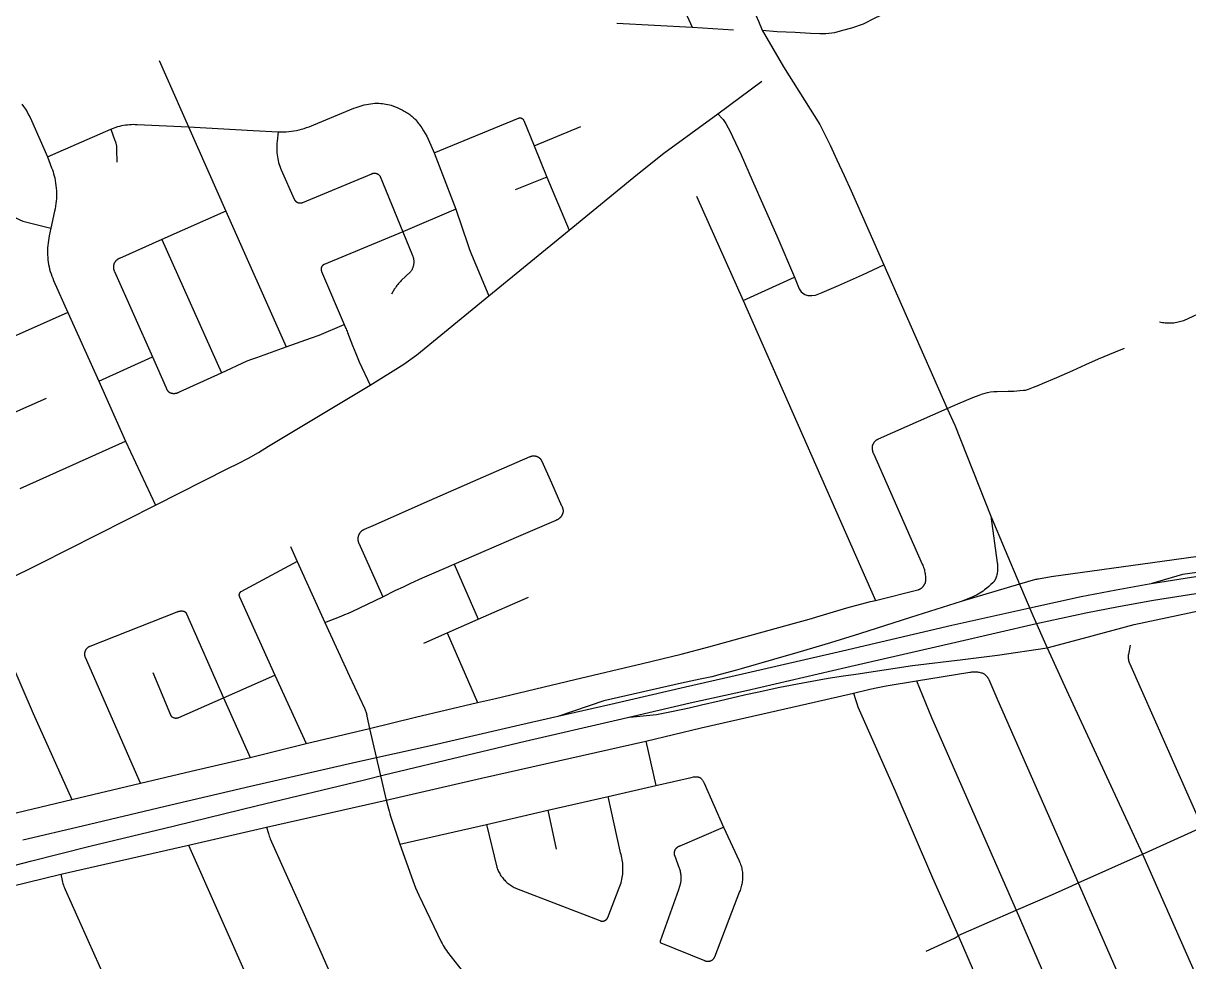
# Model space of a CAD drawing. Header units: inches. Extents: x 326453 to 344102, y 4677180 to 4689621.
# Drawn here: x 335194 to 336773, y 4682680 to 4683951 of the extents above; entities that cross this region are included whole.
import ezdxf

# ---------------------------------------------------------------- set-up
doc = ezdxf.new("R2010")
doc.units = ezdxf.units.IN
doc.header["$MEASUREMENT"] = 0
doc.layers.add('Street_Centreline', color=7, linetype='Continuous')

msp = doc.modelspace()

# ---------------------------------------------------------------- linework, layer by layer
at = {"layer": 'Street_Centreline'}
for p, q in [((335983.1556, 4684206.4781), (336100.2711, 4683945.4986)), ((335997.971, 4683950.8695), (336100.2711, 4683945.4986)), ((336100.2711, 4683945.4986), (336155.922, 4683942.0527)), ((335378.0851, 4683900.2578), (335417.796, 4683810.4344)), ((336134.7537, 4683828.0916), (336194.4221, 4683872.3456)), ((335417.796, 4683810.4344), (335468.5328, 4683696.502)), ((335886.2664, 4683784.8003), (335949.4045, 4683810.9167)), ((335227.0364, 4683769.734), (335312.8532, 4683807.3196)), ((335886.2664, 4683784.8002), (335903.2468, 4683742.542)), ((335750.7113, 4683775.1069), (335780.1426, 4683698.8594)), ((335903.2468, 4683742.542), (335860.3217, 4683725.0235)), ((335903.2468, 4683742.542), (335933.4671, 4683670.4949)), ((336105.7954, 4683716.8472), (336169.1775, 4683575.3834)), ((335780.1426, 4683698.8594), (335708.274, 4683668.5364)), ((335468.5328, 4683696.502), (335381.6872, 4683657.7282)), ((335468.5328, 4683696.502), (335550.4528, 4683512.5464)), ((335824.6214, 4683581.7818), (335933.4671, 4683670.4949)), ((335381.6872, 4683657.7282), (335462.548, 4683477.5234)), ((336359.8106, 4683623.6152), (336445.2379, 4683429.2257)), ((336169.1775, 4683575.3834), (336238.8908, 4683606.9032)), ((336169.1775, 4683575.3834), (336348.359, 4683169.2124)), ((335254.6664, 4683559.2028), (335296.4264, 4683466.1016)), ((335296.4264, 4683466.1016), (335369.4108, 4683498.8388)), ((335296.4264, 4683466.1016), (335332.7888, 4683385.0344)), ((335150.5232, 4683410.028), (335225.5024, 4683443.0272)), ((335190.254, 4683320.76), (335332.7888, 4683385.0344)), ((335332.7888, 4683385.0344), (335373.1353, 4683298.2764)), ((335556.2436, 4683242.3904), (335565.3908, 4683221.948)), ((335565.3908, 4683221.948), (335602.5245, 4683139.1317)), ((335777.6728, 4683218.3135), (335810.3349, 4683143.6757)), ((336543.5262, 4683191.2154), (336464.6088, 4683167.7752)), ((335810.3349, 4683143.6757), (335878.4733, 4683173.4936)), ((335768.1933, 4683125.2342), (335810.3349, 4683143.6757)), ((335736.7866, 4683111.4162), (335768.1933, 4683125.2342)), ((335768.1933, 4683125.2342), (335809.5193, 4683030.7982)), ((335465.604, 4683037.4144), (335534.814, 4683067.7928)), ((335534.814, 4683067.7928), (335577.3697, 4682975.2142)), ((335465.604, 4683037.4144), (335501.6447, 4682956.6385)), ((335577.3697, 4682975.2142), (335663.2497, 4682995.856)), ((335663.2497, 4682995.856), (335685.8609, 4682898.8644)), ((335501.6447, 4682956.6385), (335577.3697, 4682975.2142)), ((336037.3988, 4682978.7607), (336050.9244, 4682918.47)), ((335259.7988, 4682899.6218), (335353.0734, 4682921.8964)), ((335986.1936, 4682903.7696), (336050.9244, 4682918.47)), ((335523.7001, 4682861.9516), (335685.8609, 4682898.8644)), ((335904.4216, 4682885.1992), (335986.1936, 4682903.7696)), ((335821.7898, 4682865.8026), (335904.4216, 4682885.1992)), ((335904.4216, 4682885.1992), (335915.7195, 4682832.4314)), ((335418.1922, 4682837.9267), (335523.7001, 4682861.9516)), ((335704.1387, 4682839.1749), (335821.7898, 4682865.8026)), ((336709.8506, 4682825.5854), (336790.7626, 4682861.9171)), ((335245.0413, 4682798.2839), (335418.1922, 4682837.9267)), ((335418.1922, 4682837.9267), (335529.1134, 4682587.8512)), ((336622.7996, 4682786.7001), (336709.8506, 4682825.5854)), ((336709.8506, 4682825.5854), (336815.8379, 4682585.8239)), ((336622.7996, 4682786.7001), (336728.0998, 4682546.4713)), ((336460.2568, 4682715.4224), (336538.6799, 4682749.485)), ((336538.6799, 4682749.485), (336644.0211, 4682508.2343))]:
    msp.add_line(p, q, dxfattribs=at)
for points in [[(336064.6972, 4684243.0951), (336125.9775, 4684107.9298), (336135.993, 4684083.083), (336150.6699, 4684046.8954), (336170.1759, 4683998.146), (336189.7725, 4683953.3965), (336194.9745, 4683941.5199)], [(336194.9745, 4683941.5199), (336215.1876, 4683939.6996), (336239.7305, 4683938.7868), (336260.3075, 4683937.3171), (336273.1456, 4683937.0441), (336281.1046, 4683937.041), (336293.3053, 4683938.4973), (336304.3166, 4683941.3529), (336316.1865, 4683944.3988), (336332.0768, 4683950.0731), (336348.048, 4683958.2054), (336373.4189, 4683969.993), (336449.2749, 4684007.5813)], [(336194.9745, 4683941.5199), (336223.6882, 4683891.7555), (336272.7846, 4683813.7227), (336287.1668, 4683785.6145), (336296.2378, 4683765.6939), (336306.0832, 4683744.6395), (336315.2183, 4683724.0333), (336359.8106, 4683623.6152)], [(335192.1444, 4683841.3249), (335194.6705, 4683837.8559), (335197.0748, 4683834.3014), (335199.3546, 4683830.6658), (335201.5071, 4683826.9534), (335203.5297, 4683823.1686), (335205.4199, 4683819.3161), (335227.0364, 4683769.734)], [(335539.6156, 4683803.7344), (335543.1599, 4683803.6423), (335546.7053, 4683803.6728), (335550.2475, 4683803.8256), (335553.7823, 4683804.1008), (335557.3056, 4683804.4978), (335560.813, 4683805.0163), (335564.3004, 4683805.6557), (335567.7636, 4683806.4151), (335571.1985, 4683807.2937), (335574.6011, 4683808.2904), (335577.9672, 4683809.404), (335581.2928, 4683810.6333), (335584.5739, 4683811.9766), (335587.8068, 4683813.4325), (335642.1439, 4683835.644), (335644.8624, 4683836.7438), (335647.6159, 4683837.7529), (335650.4013, 4683838.6701), (335653.2157, 4683839.4944), (335656.0557, 4683840.225), (335658.9185, 4683840.861), (335661.8008, 4683841.4018), (335664.6994, 4683841.8467), (335667.6112, 4683842.1952), (335670.5329, 4683842.447), (335673.4613, 4683842.6018), (335675.8694, 4683842.4993), (335678.2731, 4683842.3204), (335680.6698, 4683842.0653), (335683.0573, 4683841.7342), (335685.433, 4683841.3275), (335687.7946, 4683840.8456), (335690.1397, 4683840.2889), (335692.466, 4683839.6581), (335695.5087, 4683838.6021), (335698.5161, 4683837.4494), (335701.4851, 4683836.2013), (335704.4128, 4683834.8591), (335707.2962, 4683833.4239), (335710.1322, 4683831.8975), (335711.7308, 4683831.0497), (335713.3001, 4683830.1488), (335714.8383, 4683829.1958), (335716.3437, 4683828.1919), (335717.8147, 4683827.138), (335719.2495, 4683826.0355), (335720.6466, 4683824.8855), (335722.0043, 4683823.6894), (335723.3212, 4683822.4484), (335724.5958, 4683821.164), (335725.8267, 4683819.8376), (335727.0124, 4683818.4708), (335728.1517, 4683817.0649), (335729.2432, 4683815.6217), (335730.2858, 4683814.1428), (335731.2782, 4683812.6297), (335733.7944, 4683809.0198), (335736.1876, 4683805.3272), (335738.4551, 4683801.5561), (335740.5944, 4683797.7108), (335742.6029, 4683793.7957), (335744.4784, 4683789.8151), (335746.2189, 4683785.7736), (335750.7113, 4683775.1069)], [(335933.4671, 4683670.4949), (336026.097, 4683746.2122), (336061.8542, 4683774.6759), (336134.7537, 4683828.0916)], [(336134.7537, 4683828.0916), (336140.8509, 4683821.5985), (336141.8843, 4683820.3045), (336142.879, 4683818.9805), (336143.8342, 4683817.6277), (336144.7489, 4683816.2473), (336145.6225, 4683814.8404), (336148.8811, 4683809.1939), (336151.9399, 4683803.4367), (336154.7953, 4683797.576), (336166.4594, 4683772.5312), (336181.3533, 4683738.2497), (336214.9198, 4683662.7441), (336238.8908, 4683606.9032)], [(335312.8532, 4683807.3196), (335322.5349, 4683810.8866), (335325.0687, 4683811.57), (335327.6241, 4683812.1672), (335330.1983, 4683812.6777), (335332.7882, 4683813.1008), (335335.391, 4683813.436), (335338.0037, 4683813.683), (335340.6232, 4683813.8414), (335343.2466, 4683813.911), (335345.8708, 4683813.8919), (335348.4929, 4683813.784), (335417.796, 4683810.4344)], [(335417.796, 4683810.4344), (335505.4706, 4683805.5242), (335539.6156, 4683803.7344)], [(335750.7113, 4683775.1069), (335864.799, 4683822.1982), (335864.9695, 4683822.2696), (335865.1423, 4683822.3351), (335865.3173, 4683822.3946), (335865.4942, 4683822.4481), (335865.6728, 4683822.4955), (335865.853, 4683822.5367), (335866.0345, 4683822.5717), (335866.217, 4683822.6005), (335866.4005, 4683822.623), (335866.5846, 4683822.6391), (335866.7691, 4683822.649), (335866.9539, 4683822.6524), (335867.1387, 4683822.6496), (335867.3233, 4683822.6404), (335867.5075, 4683822.6248), (335867.691, 4683822.603), (335867.8737, 4683822.5748), (335868.0552, 4683822.5404), (335868.2355, 4683822.4998), (335868.4143, 4683822.453), (335868.5914, 4683822.4001), (335868.7666, 4683822.3411), (335868.9396, 4683822.2762), (335869.1103, 4683822.2054), (335869.2785, 4683822.1287), (335869.4439, 4683822.0463), (335869.6064, 4683821.9583), (335869.7658, 4683821.8647), (335869.9219, 4683821.7658), (335870.0745, 4683821.6615), (335870.2234, 4683821.552), (335870.3685, 4683821.4375), (335870.5096, 4683821.3181), (335870.6465, 4683821.1939), (335870.779, 4683821.0651), (335870.907, 4683820.9318), (335871.0304, 4683820.7942), (335871.149, 4683820.6525), (335871.2626, 4683820.5067), (335871.3712, 4683820.3571), (335871.4745, 4683820.2039), (335871.5726, 4683820.0472), (335871.6652, 4683819.8873), (335871.7522, 4683819.7243), (335871.8336, 4683819.5583), (335871.9093, 4683819.3897), (335871.9791, 4683819.2186), (335872.043, 4683819.0452), (335886.2664, 4683784.8003)], [(335312.8532, 4683807.3196), (335318.3766, 4683792.1161), (335318.7154, 4683791.2835), (335319.0266, 4683790.4403), (335319.3098, 4683789.5872), (335319.5649, 4683788.7254), (335319.7915, 4683787.8555), (335319.9893, 4683786.9788), (335320.1582, 4683786.0959), (335320.298, 4683785.208), (335320.4084, 4683784.316), (335320.4895, 4683783.4208), (335320.5411, 4683782.5235), (335320.5631, 4683781.6249), (335320.5555, 4683780.7261), (335320.5184, 4683779.8281), (335320.8968, 4683762.5116)], [(335539.6156, 4683803.7344), (335538.0838, 4683790.9016), (335537.8171, 4683788.2852), (335537.6403, 4683785.6613), (335537.5539, 4683783.0328), (335537.5578, 4683780.4029), (335537.6521, 4683777.7747), (335537.8367, 4683775.1513), (335538.1113, 4683772.5358), (335538.4756, 4683769.9313), (335538.9292, 4683767.3408), (335539.4715, 4683764.7674), (335540.1019, 4683762.2142), (335540.8197, 4683759.6842), (335541.6241, 4683757.1803), (335542.514, 4683754.7055), (335543.4884, 4683752.2628), (335561.0037, 4683712.7742), (335561.1347, 4683712.4921), (335561.2753, 4683712.2147), (335561.4255, 4683711.9423), (335561.5849, 4683711.6752), (335561.7535, 4683711.4138), (335561.931, 4683711.1583), (335562.1172, 4683710.9092), (335562.3119, 4683710.6666), (335562.5148, 4683710.4308), (335562.7257, 4683710.2022), (335562.9445, 4683709.981), (335563.1707, 4683709.7675), (335563.4041, 4683709.5619), (335563.6445, 4683709.3645), (335563.8915, 4683709.1755), (335564.145, 4683708.9952), (335564.4044, 4683708.8237), (335564.6697, 4683708.6612), (335564.9404, 4683708.508), (335565.2162, 4683708.3642), (335565.4969, 4683708.23), (335565.782, 4683708.1056), (335566.0712, 4683707.9911), (335566.3641, 4683707.8866), (335566.6606, 4683707.7923), (335566.9601, 4683707.7083), (335567.2623, 4683707.6347), (335567.5668, 4683707.5715), (335567.8734, 4683707.5189), (335568.1816, 4683707.4768), (335568.4911, 4683707.4455), (335568.8014, 4683707.4248), (335569.1123, 4683707.4149), (335569.4234, 4683707.4156), (335569.7342, 4683707.4271), (335570.0445, 4683707.4494), (335570.3538, 4683707.4823), (335570.6618, 4683707.5258), (335570.9681, 4683707.58), (335571.2724, 4683707.6447), (335571.5742, 4683707.7198), (335571.8733, 4683707.8054), (335572.1692, 4683707.9011), (335572.4617, 4683708.0071), (335572.7503, 4683708.123), (335666.2136, 4683747.0549), (335666.5161, 4683747.1748), (335666.8226, 4683747.284), (335667.1327, 4683747.3824), (335667.446, 4683747.4699), (335667.7622, 4683747.5464), (335668.0809, 4683747.6118), (335668.4017, 4683747.666), (335668.7242, 4683747.709), (335669.048, 4683747.7406), (335669.3727, 4683747.761), (335669.6979, 4683747.7699), (335670.0233, 4683747.7675), (335670.3483, 4683747.7538), (335670.6727, 4683747.7286), (335670.996, 4683747.6922), (335671.3178, 4683747.6445), (335671.6378, 4683747.5855), (335671.9555, 4683747.5154), (335672.2705, 4683747.4343), (335672.5825, 4683747.3421), (335672.8912, 4683747.2392), (335673.196, 4683747.1255), (335673.4966, 4683747.0012), (335673.7928, 4683746.8665), (335674.084, 4683746.7215), (335674.37, 4683746.5664), (335674.6504, 4683746.4014), (335674.9249, 4683746.2267), (335675.1931, 4683746.0426), (335675.4547, 4683745.8491), (335675.7094, 4683745.6467), (335675.9568, 4683745.4354), (335676.1967, 4683745.2157), (335676.4288, 4683744.9877), (335676.6528, 4683744.7517), (335676.8683, 4683744.508), (335677.0753, 4683744.257), (335677.2733, 4683743.9988), (335677.4622, 4683743.7339), (335677.6417, 4683743.4626), (335708.274, 4683668.5364)], [(335227.0364, 4683769.734), (335232.7055, 4683755.0018), (335233.6922, 4683752.3145), (335234.5954, 4683749.598), (335235.4143, 4683746.8549), (335236.1481, 4683744.0877), (335236.796, 4683741.2993), (335237.4784, 4683737.8693), (335238.0476, 4683734.4186), (335238.5027, 4683730.9511), (335238.8435, 4683727.4705), (335239.0695, 4683723.9806), (335239.1804, 4683720.4851), (335239.1762, 4683716.9879), (335239.0568, 4683713.4927), (335238.8224, 4683710.0033), (335238.4732, 4683706.5235), (335238.0096, 4683703.0571), (335237.4322, 4683699.6079), (335236.7414, 4683696.1795), (335231.6771, 4683673.4407)], [(335780.1426, 4683698.8594), (335796.2377, 4683651.1747), (335798.6971, 4683644.4215), (335801.3152, 4683637.7283), (335824.6214, 4683581.7818)], [(335175.7316, 4683693.1234), (335183.6839, 4683687.5209), (335185.3073, 4683686.6084), (335186.9604, 4683685.7509), (335188.6413, 4683684.9492), (335190.3481, 4683684.2044), (335192.079, 4683683.5173), (335193.8319, 4683682.8885), (335195.605, 4683682.3189), (335197.3961, 4683681.8091), (335199.2033, 4683681.3596), (335201.0246, 4683680.971), (335202.8579, 4683680.6436), (335231.6771, 4683673.4407)], [(335231.6771, 4683673.4407), (335229.4503, 4683662.7938), (335228.7761, 4683659.6198), (335228.2105, 4683656.4247), (335227.754, 4683653.2121), (335227.4072, 4683649.9858), (335227.1705, 4683646.7496), (335227.0442, 4683643.5073), (335227.0284, 4683640.2625), (335227.1231, 4683637.019), (335227.3283, 4683633.7807), (335227.6437, 4683630.5512), (335228.0689, 4683627.3344), (335228.6034, 4683624.1338), (335229.2466, 4683620.9534), (335229.9978, 4683617.7967), (335230.856, 4683614.6674), (335231.8204, 4683611.5692), (335232.8897, 4683608.5056), (335234.0628, 4683605.4803), (335235.3382, 4683602.4966), (335254.6664, 4683559.2028)], [(335708.274, 4683668.5364), (335601.7365, 4683624.0981), (335601.5197, 4683624.0032), (335601.3063, 4683623.9009), (335601.0967, 4683623.7912), (335600.8909, 4683623.6742), (335600.6894, 4683623.5503), (335600.4923, 4683623.4193), (335600.2998, 4683623.2817), (335600.1123, 4683623.1374), (335599.9298, 4683622.9867), (335599.7527, 4683622.8297), (335599.5812, 4683622.6667), (335599.4154, 4683622.4978), (335599.2556, 4683622.3233), (335599.102, 4683622.1433), (335598.9547, 4683621.9581), (335598.8139, 4683621.7679), (335598.6799, 4683621.5729), (335598.5526, 4683621.3734), (335598.4324, 4683621.1695), (335598.3193, 4683620.9617), (335598.2136, 4683620.75), (335598.1152, 4683620.5348), (335598.0244, 4683620.3163), (335597.9412, 4683620.0947), (335597.8658, 4683619.8704), (335597.7982, 4683619.6437), (335597.7385, 4683619.4147), (335597.6868, 4683619.1838), (335597.6431, 4683618.9512), (335597.6076, 4683618.7172), (335597.5802, 4683618.4822), (335597.561, 4683618.2463), (335597.55, 4683618.01), (335597.5472, 4683617.7733), (335597.5526, 4683617.5368), (335597.5663, 4683617.3005), (335597.5881, 4683617.0649), (335597.6181, 4683616.8302), (335597.6563, 4683616.5966), (335597.7025, 4683616.3646), (335597.7568, 4683616.1342), (335597.819, 4683615.9059), (335597.8892, 4683615.6799), (335597.9671, 4683615.4565), (335598.0528, 4683615.2359), (335598.146, 4683615.0184), (335598.2468, 4683614.8043), (335598.3549, 4683614.5938), (335628.9056, 4683542.8088)], [(335708.274, 4683668.5364), (335721.3742, 4683636.3351), (335721.6659, 4683635.5807), (335721.9312, 4683634.8165), (335722.1698, 4683634.0437), (335722.3814, 4683633.2629), (335722.5657, 4683632.4753), (335722.7225, 4683631.6818), (335722.8516, 4683630.8833), (335722.9528, 4683630.0808), (335723.0261, 4683629.2753), (335723.0713, 4683628.4677), (335723.0884, 4683627.659), (335723.0774, 4683626.8502), (335723.0383, 4683626.0422), (335722.9711, 4683625.2362), (335722.8759, 4683624.4329), (335722.7528, 4683623.6335), (335722.602, 4683622.8388), (335722.4237, 4683622.0498), (335722.218, 4683621.2675), (335721.9852, 4683620.4929), (335721.7257, 4683619.7268), (335721.4396, 4683618.9702), (335721.1274, 4683618.224), (335720.7895, 4683617.4891), (335720.4262, 4683616.7664), (335720.038, 4683616.0568), (335719.6254, 4683615.3611), (335719.1888, 4683614.6801), (335718.7288, 4683614.0148), (335706.2165, 4683602.2945), (335704.9227, 4683601.0397), (335703.6733, 4683599.7407), (335702.4698, 4683598.399), (335701.3137, 4683597.0163), (335700.2063, 4683595.5943), (335699.149, 4683594.1346), (335698.1431, 4683592.6391), (335697.1898, 4683591.1094), (335692.7172, 4683583.7624)], [(335381.6872, 4683657.7282), (335324.6595, 4683632.3045), (335324.2509, 4683632.1523), (335323.8478, 4683631.986), (335323.4507, 4683631.8058), (335323.0602, 4683631.6118), (335322.6767, 4683631.4044), (335322.3006, 4683631.1838), (335321.9324, 4683630.9502), (335321.5726, 4683630.7039), (335321.2215, 4683630.4453), (335320.8797, 4683630.1746), (335320.5475, 4683629.8921), (335320.2253, 4683629.5983), (335319.9136, 4683629.2935), (335319.6126, 4683628.9779), (335319.3229, 4683628.6521), (335319.0446, 4683628.3164), (335318.7782, 4683627.9713), (335318.5239, 4683627.617), (335318.2822, 4683627.2542), (335318.0532, 4683626.8831), (335317.8373, 4683626.5043), (335317.6346, 4683626.1182), (335317.4456, 4683625.7253), (335317.2703, 4683625.326), (335317.1091, 4683624.9209), (335316.962, 4683624.5104), (335316.8293, 4683624.0951), (335316.7112, 4683623.6753), (335316.6077, 4683623.2518), (335316.519, 4683622.8248), (335316.4453, 4683622.3951), (335316.3865, 4683621.963), (335316.3428, 4683621.5292), (335316.3143, 4683621.0941), (335316.3009, 4683620.6583), (335316.3026, 4683620.2222), (335316.3196, 4683619.7865), (335316.3517, 4683619.3517), (335316.3989, 4683618.9182), (335316.4612, 4683618.4866), (335316.5385, 4683618.0575), (335316.6306, 4683617.6313), (335316.7376, 4683617.2086), (335316.8592, 4683616.7899), (335316.9953, 4683616.3756), (335317.1457, 4683615.9664), (335317.3102, 4683615.5626), (335317.4888, 4683615.1648), (335317.681, 4683614.7734), (335369.4108, 4683498.8388)], [(336238.8908, 4683606.9032), (336245.1408, 4683591.0581), (336247.8021, 4683587.1019), (336249.6836, 4683585.5123), (336252.5488, 4683583.4066), (336256.8723, 4683582.2694), (336259.4565, 4683581.893), (336262.1635, 4683581.893), (336266.988, 4683582.5526), (336275.9552, 4683585.974), (336298.1643, 4683595.7667), (336330.8845, 4683610.1941), (336359.8106, 4683623.6152)], [(335664.0004, 4683460.4486), (335709.7622, 4683489.1815), (335727.1991, 4683501.5926), (335824.6214, 4683581.7818)], [(336733.0533, 4683546.4085), (336734.9634, 4683546.0023), (336736.8862, 4683545.6608), (336738.8193, 4683545.3846), (336740.7608, 4683545.1737), (336742.7082, 4683545.0286), (336744.6594, 4683544.9494), (336746.6122, 4683544.9361), (336748.5644, 4683544.9888), (336750.5136, 4683545.1074), (336752.4577, 4683545.2918), (336754.3945, 4683545.5418), (336756.3217, 4683545.8571), (336758.2372, 4683546.2372), (336760.1387, 4683546.6819), (336762.0241, 4683547.1906), (336763.8913, 4683547.7626), (336765.7381, 4683548.3975), (336828.2248, 4683577.036)], [(335254.6664, 4683559.2028), (335118.0833, 4683498.4943)], [(335550.4528, 4683512.5464), (335584.7552, 4683524.6376), (335595.1461, 4683528.4796), (335628.9056, 4683542.8088)], [(335628.9056, 4683542.8088), (335630.8524, 4683538.4331), (335631.522, 4683536.869), (335632.1473, 4683535.2866), (335632.7277, 4683533.6873), (335633.2628, 4683532.0722), (335640.1674, 4683514.4744), (335644.5716, 4683503.3915), (335649.3126, 4683492.4485), (335664.0004, 4683460.4486)], [(335462.548, 4683477.5234), (335497.3051, 4683493.4027), (335503.91, 4683495.7643), (335510.4395, 4683498.327), (335550.4528, 4683512.5464)], [(336445.2379, 4683429.2257), (336459.8792, 4683435.2597), (336480.3001, 4683443.8613), (336488.6482, 4683447.1992), (336493.4821, 4683448.7382), (336495.0112, 4683449.4026), (336497.0289, 4683449.9192), (336500.1218, 4683450.7111), (336504.222, 4683451.7609), (336508.4762, 4683452.1584), (336513.1458, 4683452.1584), (336527.9517, 4683452.5651), (336535.6913, 4683452.5651), (336543.6993, 4683453.2564), (336548.9992, 4683453.714), (336551.387, 4683454.031), (336555.467, 4683455.201), (336562.5415, 4683457.756), (336569.4736, 4683460.8099), (336574.7233, 4683463.1227), (336593.9428, 4683470.9739), (336615.793, 4683480.7389), (336633.234, 4683488.5333), (336650.5469, 4683496.2705), (336673.438, 4683505.818), (336685.8056, 4683510.9764)], [(335369.4108, 4683498.8388), (335387.6522, 4683456.9519), (335387.8732, 4683456.4451), (335388.1116, 4683455.9464), (335388.3673, 4683455.4563), (335388.6399, 4683454.9754), (335388.9291, 4683454.5043), (335389.2345, 4683454.0435), (335389.5558, 4683453.5937), (335389.8926, 4683453.1554), (335390.2444, 4683452.729), (335390.6109, 4683452.3152), (335390.9916, 4683451.9143), (335391.1863, 4683451.735), (335391.3871, 4683451.5624), (335391.5935, 4683451.3968), (335391.8055, 4683451.2383), (335392.0228, 4683451.087), (335392.2451, 4683450.9433), (335392.4722, 4683450.8073), (335392.7038, 4683450.679), (335392.9396, 4683450.5587), (335393.1793, 4683450.4465), (335393.4228, 4683450.3426), (335393.6696, 4683450.247), (335393.9196, 4683450.1599), (335394.1724, 4683450.0813), (335394.4277, 4683450.0114), (335394.6853, 4683449.9502), (335394.9447, 4683449.8978), (335395.2059, 4683449.8543), (335395.4683, 4683449.8198), (335395.9793, 4683449.7298), (335396.4931, 4683449.6577), (335397.0092, 4683449.6036), (335397.5268, 4683449.5676), (335398.0453, 4683449.5497), (335398.5642, 4683449.5499), (335399.0827, 4683449.5682), (335399.6003, 4683449.6047), (335400.1163, 4683449.6592), (335400.63, 4683449.7317), (335401.141, 4683449.8221), (335401.6484, 4683449.9302), (335402.1518, 4683450.0561), (335402.6504, 4683450.1995), (335403.1438, 4683450.3602), (335403.6312, 4683450.538), (335404.1121, 4683450.7327), (335404.5859, 4683450.9442), (335405.0521, 4683451.172), (335405.51, 4683451.416), (335405.9591, 4683451.6759), (335462.548, 4683477.5234)], [(335373.1353, 4683298.2764), (335471.2223, 4683347.7408), (335485.3977, 4683354.5904), (335499.337, 4683361.9085), (335513.0246, 4683369.6872), (335526.4455, 4683377.9176), (335664.0004, 4683460.4486)], [(336344.1489, 4683377.3359), (336344.2315, 4683377.8074), (336344.3304, 4683378.2757), (336344.4456, 4683378.7403), (336344.5767, 4683379.2006), (336344.7238, 4683379.656), (336344.8866, 4683380.1061), (336345.065, 4683380.5503), (336345.2586, 4683380.988), (336345.4674, 4683381.4187), (336345.691, 4683381.8419), (336345.9291, 4683382.2571), (336346.1815, 4683382.6638), (336346.4479, 4683383.0615), (336346.7279, 4683383.4496), (336347.0212, 4683383.8279), (336347.3275, 4683384.1957), (336347.6464, 4683384.5526), (336347.9775, 4683384.8983), (336348.3203, 4683385.2322), (336348.6746, 4683385.5541), (336349.0398, 4683385.8634), (336349.4156, 4683386.1599), (336349.8014, 4683386.4432), (336350.1968, 4683386.7129), (336350.6014, 4683386.9687), (336351.0145, 4683387.2103), (336351.4359, 4683387.4374), (336351.8648, 4683387.6497), (336352.3009, 4683387.847), (336445.2379, 4683429.2257)], [(336445.2379, 4683429.2257), (336455.6409, 4683406.6304), (336504.6935, 4683283.0799), (336543.5262, 4683191.2154)], [(336344.1489, 4683377.3359), (336344.0754, 4683376.8107), (336344.0197, 4683376.2834), (336343.9819, 4683375.7544), (336343.962, 4683375.2245), (336343.9601, 4683374.6942), (336343.9761, 4683374.1642), (336344.0101, 4683373.635), (336344.062, 4683373.1072), (336344.1318, 4683372.5816), (336344.2193, 4683372.0585), (336344.3245, 4683371.5388), (336344.4473, 4683371.0229), (336344.5874, 4683370.5115), (336344.7448, 4683370.0051), (336344.9192, 4683369.5043), (336345.1106, 4683369.0097), (336345.3185, 4683368.5219), (336345.5429, 4683368.0414), (336399.9507, 4683244.8396), (336411.7793, 4683218.4597), (336412.4442, 4683216.9066), (336413.056, 4683215.3318), (336413.6139, 4683213.737), (336414.1172, 4683212.1243), (336414.5654, 4683210.4954), (336414.958, 4683208.8521), (336415.2946, 4683207.1965), (336415.5746, 4683205.5304), (336415.7978, 4683203.8557), (336415.964, 4683202.1744), (336416.073, 4683200.4885), (336416.1245, 4683198.7998), (336416.1187, 4683197.1103), (336416.0978, 4683196.5395), (336416.0585, 4683195.9696), (336416.0009, 4683195.4013), (336415.9249, 4683194.8351), (336415.8308, 4683194.2717), (336415.7185, 4683193.7116), (336415.5883, 4683193.1555), (336415.4401, 4683192.6038), (336415.2743, 4683192.0571), (336415.0909, 4683191.5161)], [(335925.8133, 4683290.2265), (335925.764, 4683290.7545), (335925.6967, 4683291.2806), (335925.6114, 4683291.804), (335925.5082, 4683292.3241), (335925.3873, 4683292.8405), (335925.2487, 4683293.3523), (335925.0926, 4683293.8592), (335924.9193, 4683294.3604), (335924.7289, 4683294.8553), (335924.5217, 4683295.3434), (335924.2978, 4683295.8242), (335924.0576, 4683296.297), (335923.8013, 4683296.7613), (335910.0681, 4683327.9143), (335897.069, 4683357.1421), (335896.8872, 4683357.5328), (335896.692, 4683357.9171), (335896.4838, 4683358.2945), (335896.2627, 4683358.6646), (335896.0291, 4683359.0268), (335895.7832, 4683359.3808), (335895.5253, 4683359.7262), (335895.2558, 4683360.0625), (335894.9748, 4683360.3894), (335894.6829, 4683360.7065), (335894.3802, 4683361.0134), (335894.0672, 4683361.3096), (335893.7442, 4683361.5951), (335893.4116, 4683361.8692), (335893.0698, 4683362.1319), (335892.7192, 4683362.3826), (335892.3602, 4683362.6211), (335891.9932, 4683362.8473), (335891.6188, 4683363.0607), (335891.2372, 4683363.2611), (335890.849, 4683363.4484), (335890.4545, 4683363.6222), (335890.0544, 4683363.7824), (335889.649, 4683363.9288), (335889.2388, 4683364.0612), (335888.8243, 4683364.1794), (335888.406, 4683364.2834), (335887.9844, 4683364.373), (335887.56, 4683364.4481), (335887.1332, 4683364.5086), (335886.7046, 4683364.5544), (335886.2747, 4683364.5855), (335885.844, 4683364.6018), (335885.413, 4683364.6034), (335884.9821, 4683364.5902), (335884.552, 4683364.5622), (335884.1231, 4683364.5195), (335883.6959, 4683364.4621), (335883.2709, 4683364.3901), (335882.8487, 4683364.3036), (335882.4297, 4683364.2027), (335882.0143, 4683364.0874), (335881.6032, 4683363.958), (335881.1967, 4683363.8145), (335880.7954, 4683363.6573), (335880.3997, 4683363.4863), (335817.0664, 4683336.2005), (335743.9714, 4683303.879), (335667.6453, 4683270.3137), (335655.7657, 4683265.16), (335655.3316, 4683264.9628), (335654.9046, 4683264.7509), (335654.4851, 4683264.5244), (335654.0736, 4683264.2837), (335653.6706, 4683264.0291), (335653.2765, 4683263.7608), (335652.8919, 4683263.4792), (335652.5172, 4683263.1845), (335652.1527, 4683262.8772), (335651.799, 4683262.5576), (335651.4565, 4683262.2261), (335651.1255, 4683261.883), (335650.8064, 4683261.5288), (335650.4997, 4683261.1638), (335650.2057, 4683260.7886), (335649.9247, 4683260.4035), (335649.657, 4683260.009), (335649.403, 4683259.6056), (335649.163, 4683259.1937), (335648.9372, 4683258.7739), (335648.7259, 4683258.3465), (335648.5295, 4683257.9122), (335648.348, 4683257.4714), (335648.1817, 4683257.0246), (335648.0308, 4683256.5724), (335647.8954, 4683256.1153), (335647.7759, 4683255.6538), (335647.6722, 4683255.1885), (335647.5845, 4683254.7199), (335647.5129, 4683254.2486), (335647.4575, 4683253.7751), (335647.4183, 4683253.3), (335647.3954, 4683252.8239), (335647.3889, 4683252.3472), (335647.3987, 4683251.8706), (335647.4248, 4683251.3946), (335647.4673, 4683250.9197), (335647.5259, 4683250.4466), (335647.6007, 4683249.9758), (335647.6916, 4683249.5079), (335647.7985, 4683249.0433), (335647.9212, 4683248.5826), (335648.0597, 4683248.1265), (335648.2137, 4683247.6753), (335648.383, 4683247.2297), (335648.5675, 4683246.7901), (335681.0326, 4683174.015)], [(337482.4452, 4683320.0595), (337236.145, 4683288.2992), (337141.1762, 4683276.397), (336952.6381, 4683251.3834), (336798.4266, 4683230.3291), (336723.5992, 4683219.945), (336586.5038, 4683201.0542), (336568.9756, 4683198.1414), (336567.6064, 4683197.9247), (336566.2456, 4683197.6598), (336564.895, 4683197.347), (336543.5262, 4683191.2154)], [(337392.766, 4683308.4954), (337330.9196, 4683299.4674), (337316.2546, 4683297.095), (337301.6699, 4683294.2711), (337287.1792, 4683290.9985), (337237.0729, 4683278.8132), (337183.2576, 4683267.248), (337139.7857, 4683258.5869), (337086.3424, 4683248.2703), (336763.9615, 4683204.2215), (336722.6851, 4683191.977)], [(335136.994, 4683181.074), (335180.2138, 4683201.1196), (335198.3972, 4683209.7197), (335216.3197, 4683218.8512), (335373.1353, 4683298.2764)], [(335777.6728, 4683218.3135), (335865.2776, 4683256.1381), (335915.8128, 4683277.9918), (335916.2926, 4683278.1539), (335916.7665, 4683278.3327), (335917.2338, 4683278.5279), (335917.694, 4683278.7394), (335918.1466, 4683278.9668), (335918.5909, 4683279.21), (335919.0264, 4683279.4685), (335919.4526, 4683279.7421), (335919.869, 4683280.0304), (335920.2751, 4683280.3332), (335920.6703, 4683280.6499), (335921.0542, 4683280.9803), (335921.4263, 4683281.3239), (335921.7862, 4683281.6803), (335922.1333, 4683282.0491), (335922.4674, 4683282.4298), (335922.7879, 4683282.822), (335923.0946, 4683283.2251), (335923.3869, 4683283.6387), (335923.6646, 4683284.0623), (335923.9273, 4683284.4953), (335924.1747, 4683284.9372), (335924.4065, 4683285.3876), (335924.6224, 4683285.8457), (335924.8221, 4683286.3112), (335925.0054, 4683286.7833), (335925.1722, 4683287.2616), (335925.322, 4683287.7454), (335925.4549, 4683288.2341), (335925.5706, 4683288.7272), (335925.669, 4683289.224), (335925.7499, 4683289.724), (335925.8133, 4683290.2265)], [(337558.0063, 4683295.6381), (337373.0394, 4683273.0099), (337244.8295, 4683258.5433), (337094.0874, 4683241.6505), (336980.0032, 4683227.086), (336902.6595, 4683218.2906), (336830.7898, 4683208.7416), (336718.8108, 4683191.3762), (336674.3134, 4683182.8392), (336626.9707, 4683174.0335), (336557.1763, 4683158.8559)], [(336504.6935, 4683283.0799), (336513.3668, 4683220.2717), (336513.5494, 4683218.7667), (336513.6823, 4683217.2566), (336513.7654, 4683215.7429), (336513.7985, 4683214.2272), (336513.7817, 4683212.7113), (336513.7149, 4683211.1968), (336513.5983, 4683209.6853), (336513.4319, 4683208.1785), (336513.216, 4683206.678), (336512.9507, 4683205.1854), (336512.6363, 4683203.7023), (336512.2733, 4683202.2304), (336511.862, 4683200.7713), (336511.4028, 4683199.3265), (336511.2261, 4683198.8285), (336511.0328, 4683198.3367), (336510.8231, 4683197.8517), (336510.5974, 4683197.3739), (336510.3557, 4683196.904), (336510.0985, 4683196.4424), (336509.8259, 4683195.9897), (336509.5383, 4683195.5464), (336509.2361, 4683195.113), (336508.9195, 4683194.6899), (336508.5889, 4683194.2777), (336508.2446, 4683193.8768), (336507.8872, 4683193.4876), (336507.5169, 4683193.1106), (336504.808, 4683190.5301), (336502.0156, 4683188.0401), (336499.1427, 4683185.6435), (336496.1924, 4683183.3428), (336494.0655, 4683181.7962), (336491.8867, 4683180.3236), (336489.6587, 4683178.9266), (336487.384, 4683177.6069), (336485.0654, 4683176.3661), (336482.7056, 4683175.2056), (336480.3073, 4683174.1267), (336477.8734, 4683173.1308), (336464.6088, 4683167.7752)], [(336566.3366, 4683137.7969), (336633.2322, 4683152.3294), (336677.6043, 4683160.7529), (336725.0722, 4683169.6721), (336837.0512, 4683187.0375), (336906.3069, 4683197.4419), (336983.9631, 4683205.6784), (337121.6723, 4683221.7714), (337251.0909, 4683236.8392), (337379.3008, 4683251.3058), (337511.7071, 4683267.3573), (337566.9192, 4683274.2878)], [(336580.9745, 4683105.0512), (336629.8924, 4683118.2104), (336698.4885, 4683136.3934), (336787.9139, 4683155.3186), (336881.2555, 4683170.6867), (336921.9293, 4683175.6996), (337040.6052, 4683187.0002), (337160.8981, 4683197.7682), (337252.6788, 4683206.6785), (337582.8192, 4683236.2008)], [(335565.3908, 4683221.948), (335488.791, 4683180.6579), (335488.6504, 4683180.5789), (335488.5126, 4683180.495), (335488.3778, 4683180.4064), (335488.2461, 4683180.3131), (335488.1178, 4683180.2152), (335487.993, 4683180.113), (335487.8719, 4683180.0064), (335487.7546, 4683179.8957), (335487.6411, 4683179.7809), (335487.5318, 4683179.6623), (335487.4267, 4683179.5399), (335487.3259, 4683179.4139), (335487.2296, 4683179.2845), (335487.1378, 4683179.1517), (335487.0508, 4683179.0159), (335486.9685, 4683178.8771), (335486.8912, 4683178.7355), (335486.8188, 4683178.5913), (335486.7515, 4683178.4447), (335486.6894, 4683178.2958), (335486.6325, 4683178.1448), (335486.5809, 4683177.9919), (335486.5347, 4683177.8373), (335486.4939, 4683177.6812), (335486.4586, 4683177.5238), (335486.4288, 4683177.3652), (335486.4046, 4683177.2057), (335486.3859, 4683177.0455), (335486.3729, 4683176.8846), (335486.3655, 4683176.7235), (335486.3637, 4683176.5621), (335486.3676, 4683176.4008), (335486.3771, 4683176.2398), (335486.3922, 4683176.0791), (335486.4129, 4683175.9191), (335486.4391, 4683175.7599), (335486.471, 4683175.6018), (335486.5083, 4683175.4448), (335486.5511, 4683175.2892), (335486.5993, 4683175.1353), (335486.6528, 4683174.9831), (335486.7117, 4683174.8328), (335486.7757, 4683174.6847), (335486.8449, 4683174.539), (335486.9191, 4683174.3957), (335486.9982, 4683174.2551), (335487.0823, 4683174.1174), (335534.814, 4683067.7928)], [(335681.0326, 4683174.015), (335698.9049, 4683183.0005), (335709.1511, 4683187.7218), (335719.259, 4683192.7325), (335734.7993, 4683199.875), (335750.5277, 4683206.5933), (335777.6728, 4683218.3135)], [(335136.994, 4683181.074), (335137.1937, 4683180.6035), (335137.3778, 4683180.1267), (335137.5461, 4683179.6441), (335137.6985, 4683179.1562), (335137.8347, 4683178.6636), (335137.9548, 4683178.1668), (335138.0584, 4683177.6663), (335138.1455, 4683177.1627), (335138.2161, 4683176.6565), (335138.3, 4683176.0543), (335138.4037, 4683175.4553), (335138.5271, 4683174.8599), (335138.6699, 4683174.269), (335138.8321, 4683173.683), (335139.0135, 4683173.1028), (335139.2139, 4683172.5288), (335139.4331, 4683171.9617), (335139.6708, 4683171.4021), (335162.5206, 4683119.9769), (335207.8245, 4683016.2182), (335259.7988, 4682899.6218)], [(336348.359, 4683169.2124), (336405.5672, 4683183.5301), (336406.045, 4683183.6585), (336406.518, 4683183.8035), (336406.9857, 4683183.9649), (336407.4474, 4683184.1425), (336407.9027, 4683184.336), (336408.351, 4683184.5452), (336408.7918, 4683184.77), (336409.2244, 4683185.0099), (336409.6485, 4683185.2647), (336410.0634, 4683185.5342), (336410.4687, 4683185.8179), (336410.8638, 4683186.1156), (336411.2484, 4683186.4268), (336411.6219, 4683186.7512), (336411.9839, 4683187.0885), (336412.3339, 4683187.4381), (336412.6715, 4683187.7997), (336412.9964, 4683188.1728), (336413.308, 4683188.557), (336413.6062, 4683188.9519), (336413.8903, 4683189.3568), (336414.1602, 4683189.7714), (336414.4156, 4683190.1952), (336414.656, 4683190.6276), (336414.8812, 4683191.0681), (336415.0909, 4683191.5161)], [(336543.5262, 4683191.2154), (336561.4215, 4683148.7921), (336580.9745, 4683105.0512)], [(335602.5245, 4683139.1317), (335624.8926, 4683147.979), (335629.9261, 4683149.8849), (335634.8914, 4683151.9622), (335639.7825, 4683154.2084), (335681.0326, 4683174.015)], [(335809.5193, 4683030.7982), (335833.8053, 4683036.5308), (335941.3172, 4683062.0241), (336032.8127, 4683083.9327), (336085.1657, 4683096.2181), (336122.7648, 4683106.2429), (336238.6955, 4683138.4003), (336258.4848, 4683143.5578), (336278.0719, 4683149.437), (336309.606, 4683158.9737), (336341.4331, 4683167.4812), (336348.359, 4683169.2124)], [(336464.6088, 4683167.7752), (336395.7252, 4683145.9033), (336326.6845, 4683123.9579), (336287.6062, 4683111.7219), (336243.2931, 4683098.5735), (336210.0459, 4683089.2941), (336166.416, 4683076.7401), (336160.3059, 4683074.8768), (336138.2252, 4683068.7123), (336126.6712, 4683065.8797), (336110.9751, 4683062.3933), (336085.7082, 4683056.9526), (335980.4209, 4683033.1538), (335918.304, 4683012.0177)], [(336557.1763, 4683158.8559), (336451.8729, 4683135.1204), (336303.676, 4683100.4018), (336168.059, 4683069.4869), (336090.8591, 4683051.4887), (335990.1087, 4683028.3286), (335918.304, 4683012.0177), (335866.5414, 4683000.2594), (335748.096, 4682972.627), (335645.911, 4682950.2252), (335502.1453, 4682917.2529), (335386.2252, 4682890.1104), (335274.6332, 4682863.289), (335193.6721, 4682844.4595)], [(335353.0734, 4682921.8964), (335278.5417, 4683091.6806), (335278.3858, 4683092.0566), (335278.243, 4683092.4377), (335278.1133, 4683092.8234), (335277.997, 4683093.2134), (335277.894, 4683093.6072), (335277.8046, 4683094.0042), (335277.7289, 4683094.4041), (335277.6669, 4683094.8063), (335277.6187, 4683095.2104), (335277.5844, 4683095.616), (335277.5641, 4683096.0224), (335277.5577, 4683096.4294), (335277.5652, 4683096.8363), (335277.5867, 4683097.2427), (335277.6221, 4683097.6482), (335277.6714, 4683098.0521), (335277.7345, 4683098.4542), (335277.8113, 4683098.8539), (335277.9018, 4683099.2507), (335278.0058, 4683099.6441), (335278.1233, 4683100.0338), (335278.2541, 4683100.4192), (335278.398, 4683100.7999), (335278.5548, 4683101.1754), (335278.7245, 4683101.5454), (335278.9067, 4683101.9093), (335279.1013, 4683102.2667), (335279.308, 4683102.6173), (335279.5266, 4683102.9606), (335279.7569, 4683103.2961), (335279.9985, 4683103.6237), (335280.2512, 4683103.9427), (335280.5147, 4683104.2528), (335280.7887, 4683104.5538), (335281.0728, 4683104.8452), (335281.3668, 4683105.1266), (335281.6702, 4683105.3979), (335281.9827, 4683105.6585), (335282.3041, 4683105.9084), (335282.6337, 4683106.147), (335282.9714, 4683106.3742), (335283.3166, 4683106.5897), (335283.669, 4683106.7932), (335284.0282, 4683106.9846), (335284.3938, 4683107.1635), (335284.7653, 4683107.3298), (335402.534, 4683153.6565), (335403.0174, 4683153.8499), (335403.507, 4683154.0272), (335404.0022, 4683154.188), (335404.5025, 4683154.3321), (335405.0073, 4683154.4596), (335405.5161, 4683154.5702), (335406.0282, 4683154.6638), (335406.5433, 4683154.7403), (335407.0605, 4683154.7996), (335407.5795, 4683154.8416), (335408.0995, 4683154.8663), (335408.6202, 4683154.8737), (335409.1407, 4683154.8637), (335409.6606, 4683154.8364), (335410.1794, 4683154.7919), (335410.6963, 4683154.73), (335411.211, 4683154.651), (335411.7227, 4683154.5549)], [(335411.7227, 4683154.5549), (335411.931, 4683154.4734), (335412.1363, 4683154.3847), (335412.3384, 4683154.2889), (335412.537, 4683154.1861), (335412.732, 4683154.0765), (335412.9231, 4683153.9602), (335413.11, 4683153.8374), (335413.2925, 4683153.7081), (335413.4704, 4683153.5726), (335413.6435, 4683153.4309), (335413.8116, 4683153.2834), (335413.9744, 4683153.1301), (335414.1318, 4683152.9712), (335414.2836, 4683152.8069), (335414.4296, 4683152.6375), (335414.5697, 4683152.4631), (335414.7036, 4683152.284), (335414.8312, 4683152.1003), (335414.9523, 4683151.9123), (335415.0668, 4683151.7202), (335415.1746, 4683151.5242), (335415.2755, 4683151.3246), (335415.3695, 4683151.1216), (335465.604, 4683037.4144)], [(335153.4149, 4682802.732), (335204.0502, 4682815.8834), (335284.6022, 4682836.5686), (335399.2607, 4682863.8045), (335511.4351, 4682891.5087), (335654.4043, 4682925.8189), (335683.081, 4682932.8671), (335796.1796, 4682960.072), (335874.0266, 4682978.4556), (335999.2154, 4683007.3969), (336097.4889, 4683030.3262), (336173.5066, 4683047.0823), (336309.5339, 4683078.5478), (336457.3074, 4683112.7887), (336566.3366, 4683137.7969)], [(335602.5245, 4683139.1317), (335636.0883, 4683066.3816), (335656.4107, 4683023.3257), (335656.9332, 4683022.1681), (335657.4163, 4683020.9936), (335657.8592, 4683019.8033), (335658.2616, 4683018.5987), (335658.623, 4683017.3812), (335658.9428, 4683016.1521), (335659.2209, 4683014.9129), (335659.4568, 4683013.665), (335659.6502, 4683012.4098), (335663.2497, 4682995.856)], [(336015.8595, 4683011.2803), (336051.9565, 4683014.5942), (336072.1598, 4683018.8345), (336096.2513, 4683023.9167), (336112.9467, 4683027.8645), (336136.5324, 4683033.1503), (336172.9239, 4683041.7447), (336188.0568, 4683045.0118), (336218.6405, 4683051.7902), (336249.8748, 4683057.4775), (336284.4662, 4683063.7746), (336304.9259, 4683066.9208), (336321.6326, 4683069.2199), (336398.3416, 4683080.9197), (336466.6578, 4683089.154), (336513.5467, 4683094.8803), (336580.9745, 4683105.0512)], [(336580.9745, 4683105.0512), (336607.2328, 4683047.6863), (336709.8506, 4682825.5854)], [(336693.0677, 4683108.4889), (336690.8739, 4683095.9815), (336690.771, 4683095.2706), (336690.6924, 4683094.5567), (336690.638, 4683093.8405), (336690.608, 4683093.1228), (336690.6024, 4683092.4046), (336690.6212, 4683091.6865), (336690.6644, 4683090.9696), (336690.7319, 4683090.2545), (336690.8236, 4683089.5421), (336690.9395, 4683088.8332), (336691.0794, 4683088.1287), (336691.2431, 4683087.4293), (336691.4305, 4683086.7359), (336691.6414, 4683086.0493), (336691.8754, 4683085.3702), (336692.1324, 4683084.6995), (336692.412, 4683084.0379), (336790.7626, 4682861.9171)], [(335369.5181, 4683071.6233), (335393.4331, 4683014.3083), (335393.5337, 4683014.0936), (335393.6413, 4683013.8824), (335393.7561, 4683013.675), (335393.8777, 4683013.4716), (335394.0061, 4683013.2723), (335394.1411, 4683013.0775), (335394.2826, 4683012.8873), (335394.4304, 4683012.702), (335394.5844, 4683012.5218), (335394.7443, 4683012.3468), (335394.91, 4683012.1773), (335395.0813, 4683012.0135), (335395.2581, 4683011.8555), (335395.44, 4683011.7036), (335395.6269, 4683011.5579), (335395.8187, 4683011.4185), (335396.015, 4683011.2856), (335396.2156, 4683011.1594), (335397.6507, 4683010.4164)], [(336403.8881, 4683060.1336), (336476.1327, 4683071.9908), (336477.4098, 4683072.1776), (336478.6927, 4683072.3198), (336479.9798, 4683072.4171), (336481.2694, 4683072.4694), (336482.5601, 4683072.4768), (336483.8503, 4683072.4391), (336485.1384, 4683072.3565), (336486.4228, 4683072.229), (336487.7019, 4683072.0567), (336488.9743, 4683071.84), (336490.2384, 4683071.579), (336491.4926, 4683071.274), (336492.7354, 4683070.9255), (336493.9652, 4683070.5339)], [(336493.9652, 4683070.5339), (336494.4959, 4683070.2367), (336495.0159, 4683069.9212), (336495.5246, 4683069.5878), (336496.0214, 4683069.2368), (336496.5057, 4683068.8688), (336496.9768, 4683068.4841), (336497.4342, 4683068.0831), (336497.8774, 4683067.6665), (336498.3057, 4683067.2348), (336498.7188, 4683066.7883), (336499.1161, 4683066.3277), (336499.4971, 4683065.8535), (336499.8613, 4683065.3664), (336500.2083, 4683064.8669), (336500.5377, 4683064.3555), (336500.849, 4683063.833), (336501.142, 4683063.3), (336501.4162, 4683062.7571), (336501.6714, 4683062.2049), (336514.2195, 4683033.756), (336575.9183, 4682893.045), (336622.7996, 4682786.7001)], [(336318.5659, 4683043.7384), (336340.9228, 4683049.1224), (336351.7426, 4683051.4083), (336362.6268, 4683053.3643), (336403.8881, 4683060.1336)], [(336403.8881, 4683060.1336), (336424.4243, 4683010.7571), (336538.6799, 4682749.485)], [(335397.6507, 4683010.4164), (335397.964, 4683010.3132), (335398.2807, 4683010.2206), (335398.6002, 4683010.1389), (335398.9224, 4683010.068), (335399.2468, 4683010.008), (335399.573, 4683009.9591), (335399.9007, 4683009.9212), (335400.2294, 4683009.8944), (335400.5589, 4683009.8788), (335400.8888, 4683009.8744), (335401.2186, 4683009.8811), (335401.548, 4683009.899), (335401.8765, 4683009.928), (335402.204, 4683009.9681), (335402.5298, 4683010.0193), (335402.8538, 4683010.0815), (335403.1754, 4683010.1546), (335403.4944, 4683010.2386), (335403.8104, 4683010.3333), (335404.123, 4683010.4387), (335404.4319, 4683010.5546), (335404.7366, 4683010.6808), (335465.604, 4683037.4144)], [(336037.3988, 4682978.7607), (336112.3951, 4682996.4765), (336265.4025, 4683031.425), (336318.5659, 4683043.7384)], [(336318.5659, 4683043.7384), (336321.6665, 4683033.7862), (336323.0909, 4683029.4884), (336324.6691, 4683025.2446), (336326.399, 4683021.0604), (336374.3979, 4682912.2863), (336425.6967, 4682793.6958), (336460.2568, 4682715.4224)], [(335663.2497, 4682995.856), (335725.2691, 4683010.9112), (335809.5193, 4683030.7982)], [(335685.8609, 4682898.8644), (335814.6492, 4682928.5824), (336037.3988, 4682978.7607)], [(335353.0734, 4682921.8964), (335421.6696, 4682938.1087), (335501.6447, 4682956.6385)], [(336050.9244, 4682918.47), (336098.9591, 4682929.4066), (336101.8825, 4682930.0553), (336102.3925, 4682930.1565), (336102.9055, 4682930.2403), (336103.4212, 4682930.3065), (336103.9388, 4682930.3552), (336104.4578, 4682930.3863), (336104.9775, 4682930.3997), (336105.4973, 4682930.3954), (336106.0168, 4682930.3735), (336106.5351, 4682930.3339), (336107.0519, 4682930.2766), (336107.5664, 4682930.2019), (336108.078, 4682930.1097), (336108.5862, 4682930.0001), (336109.0904, 4682929.8734), (336109.59, 4682929.7295), (336110.0844, 4682929.5688)], [(336110.0844, 4682929.5688), (336110.2408, 4682929.5119), (336110.3952, 4682929.4498), (336110.5474, 4682929.3824), (336110.6972, 4682929.3098), (336110.8444, 4682929.2322), (336110.9889, 4682929.1495), (336111.1304, 4682929.0619), (336111.2689, 4682928.9696), (336111.4041, 4682928.8726), (336111.536, 4682928.771), (336111.6642, 4682928.6649), (336111.7888, 4682928.5545), (336111.9095, 4682928.4399), (336112.0262, 4682928.3213), (336112.1388, 4682928.1987), (336112.2471, 4682928.0723), (336112.8326, 4682927.3405), (336113.393, 4682926.5893), (336113.9278, 4682925.8196), (336114.4364, 4682925.0324), (336114.9181, 4682924.2284), (336115.3725, 4682923.4087), (336115.7989, 4682922.5742), (336116.197, 4682921.7257), (336142.4064, 4682862.2848)], [(335064.8717, 4682850.4201), (335086.7429, 4682857.2991), (335104.1361, 4682862.2964), (335121.6623, 4682866.8056), (335259.7988, 4682899.6218)], [(335685.8609, 4682898.8644), (335688.7671, 4682886.9463), (335689.6309, 4682883.6044), (335690.5861, 4682880.2875), (335691.6321, 4682876.9981), (335704.1387, 4682839.1749)], [(335821.7898, 4682865.8026), (335835.5572, 4682807.9752), (335836.0835, 4682806.4487), (335836.6618, 4682804.9411), (335837.2915, 4682803.4542), (335837.9717, 4682801.9898), (335838.7016, 4682800.5495), (335839.4805, 4682799.1351), (335840.3074, 4682797.7481), (335841.1813, 4682796.3904), (335842.1012, 4682795.0634), (335843.0661, 4682793.7686), (335844.0747, 4682792.5077), (335845.126, 4682791.2821), (335846.2186, 4682790.0932), (335847.3513, 4682788.9424), (335848.5228, 4682787.8312), (335849.7316, 4682786.7607), (335850.9764, 4682785.7323), (335852.2557, 4682784.7471), (335853.5681, 4682783.8063), (335854.9118, 4682782.911), (335856.2855, 4682782.0623), (335857.6874, 4682781.2612), (335859.116, 4682780.5085), (335860.5695, 4682779.8053), (335862.0462, 4682779.1522), (335974.941, 4682735.6829), (335975.1873, 4682735.5642), (335975.4375, 4682735.4541), (335975.6914, 4682735.3527), (335975.9487, 4682735.2602), (335976.209, 4682735.1766), (335976.4721, 4682735.1021), (335976.7375, 4682735.0367), (335977.0051, 4682734.9805), (335977.2744, 4682734.9336), (335977.5453, 4682734.8961), (335977.8172, 4682734.8679), (335978.09, 4682734.8492), (335978.3632, 4682734.8399), (335978.6366, 4682734.8401), (335978.9099, 4682734.8497), (335979.1826, 4682734.8688), (335979.4545, 4682734.8973), (335979.7253, 4682734.9352), (335979.9946, 4682734.9824), (335980.2621, 4682735.0389), (335980.5275, 4682735.1046), (335980.7904, 4682735.1795), (335981.0506, 4682735.2634), (335981.3078, 4682735.3563), (335981.5616, 4682735.458), (335981.8117, 4682735.5684), (335982.0578, 4682735.6874), (335982.2997, 4682735.8149), (335982.537, 4682735.9506), (335982.7695, 4682736.0945), (335982.9969, 4682736.2463), (335983.2189, 4682736.4059), (335983.4352, 4682736.5731), (335983.6456, 4682736.7477), (335983.8499, 4682736.9294), (335984.0477, 4682737.1181), (335984.239, 4682737.3136), (335984.4233, 4682737.5155), (335984.6005, 4682737.7237), (335984.7705, 4682737.9378), (335984.9329, 4682738.1578), (335985.0876, 4682738.3832), (335985.2344, 4682738.6138), (335985.3732, 4682738.8494), (335985.5037, 4682739.0896), (335985.6259, 4682739.3342), (335985.7395, 4682739.5829), (336001.4317, 4682779.8465), (336002.2819, 4682782.1195), (336003.0547, 4682784.42), (336003.7493, 4682786.7452), (336004.365, 4682789.0927), (336004.9009, 4682791.4595), (336005.3565, 4682793.8432), (336005.7313, 4682796.2409), (336006.0248, 4682798.6499), (336006.2367, 4682801.0674), (336006.3668, 4682803.4907), (336006.4149, 4682805.9171), (336006.3809, 4682808.3436), (336006.265, 4682810.7677), (336006.0671, 4682813.1864), (336005.7876, 4682815.5971), (336005.4268, 4682817.9969), (336004.9851, 4682820.3832), (336004.463, 4682822.7531), (336003.861, 4682825.1041), (336003.1799, 4682827.4334), (336002.4205, 4682829.7383), (335986.1936, 4682903.7696)], [(335523.7001, 4682861.9516), (335526.1437, 4682853.5843), (335526.7089, 4682851.7597), (335527.3331, 4682849.9544), (335528.0155, 4682848.1704), (335528.7556, 4682846.4095), (335547.9679, 4682803.169), (335569.1248, 4682755.9354), (335597.1944, 4682692.6969), (335624.5835, 4682629.956)], [(336142.4064, 4682862.2848), (336163.7203, 4682816.583), (336164.4379, 4682814.9432), (336165.0985, 4682813.2797), (336165.7012, 4682811.5944), (336166.2455, 4682809.8892), (336166.7305, 4682808.1664), (336167.1559, 4682806.4277), (336167.5209, 4682804.6755), (336167.8253, 4682802.9117), (336168.0687, 4682801.1384), (336168.2507, 4682799.3578), (336168.3711, 4682797.572), (336168.4298, 4682795.7831), (336168.4268, 4682793.9932), (336168.362, 4682792.2045), (336168.2355, 4682790.4191), (336168.0475, 4682788.6391), (336167.7982, 4682786.8667), (336167.4878, 4682785.1039), (336167.1168, 4682783.3529), (336166.6856, 4682781.6158), (336166.1947, 4682779.8945), (336165.6447, 4682778.1912), (336165.0363, 4682776.508), (336164.3701, 4682774.8467), (336130.1582, 4682686.1976), (336130.0504, 4682685.8996), (336129.9324, 4682685.6056), (336129.8043, 4682685.3158), (336129.6662, 4682685.0306), (336129.5184, 4682684.7504), (336129.3609, 4682684.4755), (336129.1941, 4682684.2061), (336129.018, 4682683.9427), (336128.8329, 4682683.6856), (336128.639, 4682683.435), (336128.4366, 4682683.1913), (336128.2258, 4682682.9547), (336128.007, 4682682.7255), (336127.7804, 4682682.5041), (336127.5463, 4682682.2906), (336127.3049, 4682682.0854), (336127.0566, 4682681.8886), (336126.8016, 4682681.7006), (336126.5402, 4682681.5215), (336126.2728, 4682681.3515), (336125.9997, 4682681.1909), (336125.7212, 4682681.0398), (336125.4377, 4682680.8985), (336125.1494, 4682680.7671), (336124.8567, 4682680.6457), (336124.56, 4682680.5345), (336124.2597, 4682680.4336), (336123.956, 4682680.3432), (336123.6494, 4682680.2634), (336123.3402, 4682680.1942), (336123.0288, 4682680.1358), (336122.7156, 4682680.0881), (336122.4009, 4682680.0514), (336122.0851, 4682680.0255), (336121.7686, 4682680.0106), (336121.4518, 4682680.0066), (336121.1351, 4682680.0136), (336120.8188, 4682680.0316), (336120.5032, 4682680.0605), (336120.1889, 4682680.1003), (336119.8762, 4682680.1509), (336119.5653, 4682680.2124), (336119.2568, 4682680.2846), (336118.951, 4682680.3673), (336118.6482, 4682680.4607), (336118.3489, 4682680.5644), (336118.0533, 4682680.6785), (336117.7618, 4682680.8027), (336117.4748, 4682680.9369), (336117.1926, 4682681.0809), (336058.2067, 4682704.878), (336058.1244, 4682704.9444), (336058.0445, 4682705.0137), (336057.967, 4682705.0857), (336057.8921, 4682705.1604), (336057.8199, 4682705.2377), (336057.7504, 4682705.3174), (336057.6837, 4682705.3995), (336057.6199, 4682705.4838), (336057.5591, 4682705.5704), (336057.5013, 4682705.659), (336057.4466, 4682705.7495), (336057.3952, 4682705.8419), (336057.347, 4682705.9361), (336057.3021, 4682706.0319), (336057.2605, 4682706.1291), (336057.2224, 4682706.2278), (336057.1878, 4682706.3277), (336057.1566, 4682706.4288), (336057.129, 4682706.5309), (336057.1049, 4682706.6339), (336057.0845, 4682706.7377), (336057.0677, 4682706.8421), (336057.0545, 4682706.947), (336057.045, 4682707.0524), (336057.0391, 4682707.158), (336057.037, 4682707.2637), (336057.0385, 4682707.3695), (336057.0437, 4682707.4751), (336057.0526, 4682707.5805), (336057.0652, 4682707.6855), (336057.0814, 4682707.7901), (336057.1012, 4682707.894), (336057.1247, 4682707.9971), (336057.1517, 4682708.0993), (336057.1823, 4682708.2006), (336057.2164, 4682708.3007), (336082.188, 4682777.6835), (336084.6136, 4682786.7164), (336084.7891, 4682787.435), (336084.9403, 4682788.1591), (336085.0671, 4682788.8879), (336085.1693, 4682789.6205), (336085.2468, 4682790.3562), (336085.2995, 4682791.094), (336085.3274, 4682791.8332), (336085.3332, 4682793.1708), (336085.2946, 4682794.5079), (336085.2116, 4682795.8429), (336085.0844, 4682797.1745), (336084.9131, 4682798.5011), (336084.6978, 4682799.8213), (336084.4389, 4682801.1336), (336084.1366, 4682802.4366), (336083.7912, 4682803.7288), (336083.4031, 4682805.0089), (336082.9728, 4682806.2754), (336076.5055, 4682823.9128), (336076.4103, 4682824.2619), (336076.3272, 4682824.6141), (336076.2564, 4682824.9691), (336076.198, 4682825.3262), (336076.1519, 4682825.6852), (336076.1184, 4682826.0455), (336076.0974, 4682826.4068), (336076.089, 4682826.7686), (336076.0931, 4682827.1304), (336076.1097, 4682827.492), (336076.1389, 4682827.8527), (336076.1806, 4682828.2122), (336076.2347, 4682828.57), (336076.3012, 4682828.9257), (336076.3801, 4682829.2789), (336076.4711, 4682829.6292), (336076.5742, 4682829.9761), (336076.6893, 4682830.3192), (336076.8163, 4682830.6581), (336076.9549, 4682830.9924), (336077.105, 4682831.3217), (336077.2665, 4682831.6455), (336077.4391, 4682831.9636), (336077.6227, 4682832.2755), (336077.8169, 4682832.5808), (336078.0217, 4682832.8793), (336078.2366, 4682833.1704), (336078.4616, 4682833.4539), (336078.6962, 4682833.7294), (336078.9403, 4682833.9966), (336079.1935, 4682834.2552), (336079.4555, 4682834.5048), (336079.726, 4682834.7452), (336080.0047, 4682834.9761), (336080.2912, 4682835.1972), (336080.5852, 4682835.4082), (336080.8864, 4682835.6088), (336081.1944, 4682835.7989), (336081.5087, 4682835.9782), (336081.8291, 4682836.1464), (336082.1552, 4682836.3035), (336082.4865, 4682836.4491), (336082.8226, 4682836.5832), (336083.1632, 4682836.7055), (336083.5078, 4682836.8159), (336083.8561, 4682836.9143), (336142.4064, 4682862.2848)], [(335704.1387, 4682839.1749), (335721.6021, 4682789.707), (335723.4037, 4682784.6985), (335725.3719, 4682779.7531), (335727.5043, 4682774.8763), (335729.7986, 4682770.0735), (335760.3433, 4682706.8459), (335761.5787, 4682704.3955), (335762.8964, 4682701.9883), (335764.2949, 4682699.6272), (335765.7726, 4682697.3149), (335767.3279, 4682695.0539), (335768.9588, 4682692.847), (335783.782, 4682673.9322), (335798.7075, 4682655.146), (335800.6792, 4682652.5286), (335802.5596, 4682649.845), (335804.3465, 4682647.0982), (335806.0379, 4682644.2915), (335807.6316, 4682641.4283), (335809.1258, 4682638.5119), (335810.5187, 4682635.5458), (335811.8088, 4682632.5335)], [(335176.8486, 4682781.5833), (335245.0413, 4682798.2839)], [(335245.0413, 4682798.2839), (335246.922, 4682789.8005), (335247.4069, 4682787.7642), (335247.9552, 4682785.744), (335248.5663, 4682783.7419), (335249.2396, 4682781.7599), (335249.9745, 4682779.7999), (335250.7702, 4682777.8638), (335304.6825, 4682657.533), (335367.0568, 4682517.165), (335425.6231, 4682386.8413), (335475.0638, 4682275.255)], [(336538.6799, 4682749.485), (336588.298, 4682770.8305), (336614.2106, 4682782.7871), (336622.7996, 4682786.7001)], [(336416.8398, 4682694.3105), (336455.3915, 4682711.6319), (336455.6959, 4682711.775), (336455.9952, 4682711.9283), (336456.289, 4682712.0918), (336456.5771, 4682712.2653), (336456.8591, 4682712.4485), (336457.1347, 4682712.6412), (336457.4035, 4682712.8432), (336457.6653, 4682713.0543), (336457.9196, 4682713.2743), (336458.1664, 4682713.5027), (336458.4052, 4682713.7395), (336458.8487, 4682714.1811), (336459.3055, 4682714.6091), (336459.775, 4682715.023), (336460.2568, 4682715.4224)], [(336460.2568, 4682715.4224), (336514.2187, 4682591.3675), (336565.1272, 4682472.6)]]:
    msp.add_lwpolyline(points, dxfattribs=at)

doc.saveas('drawing.dxf')
